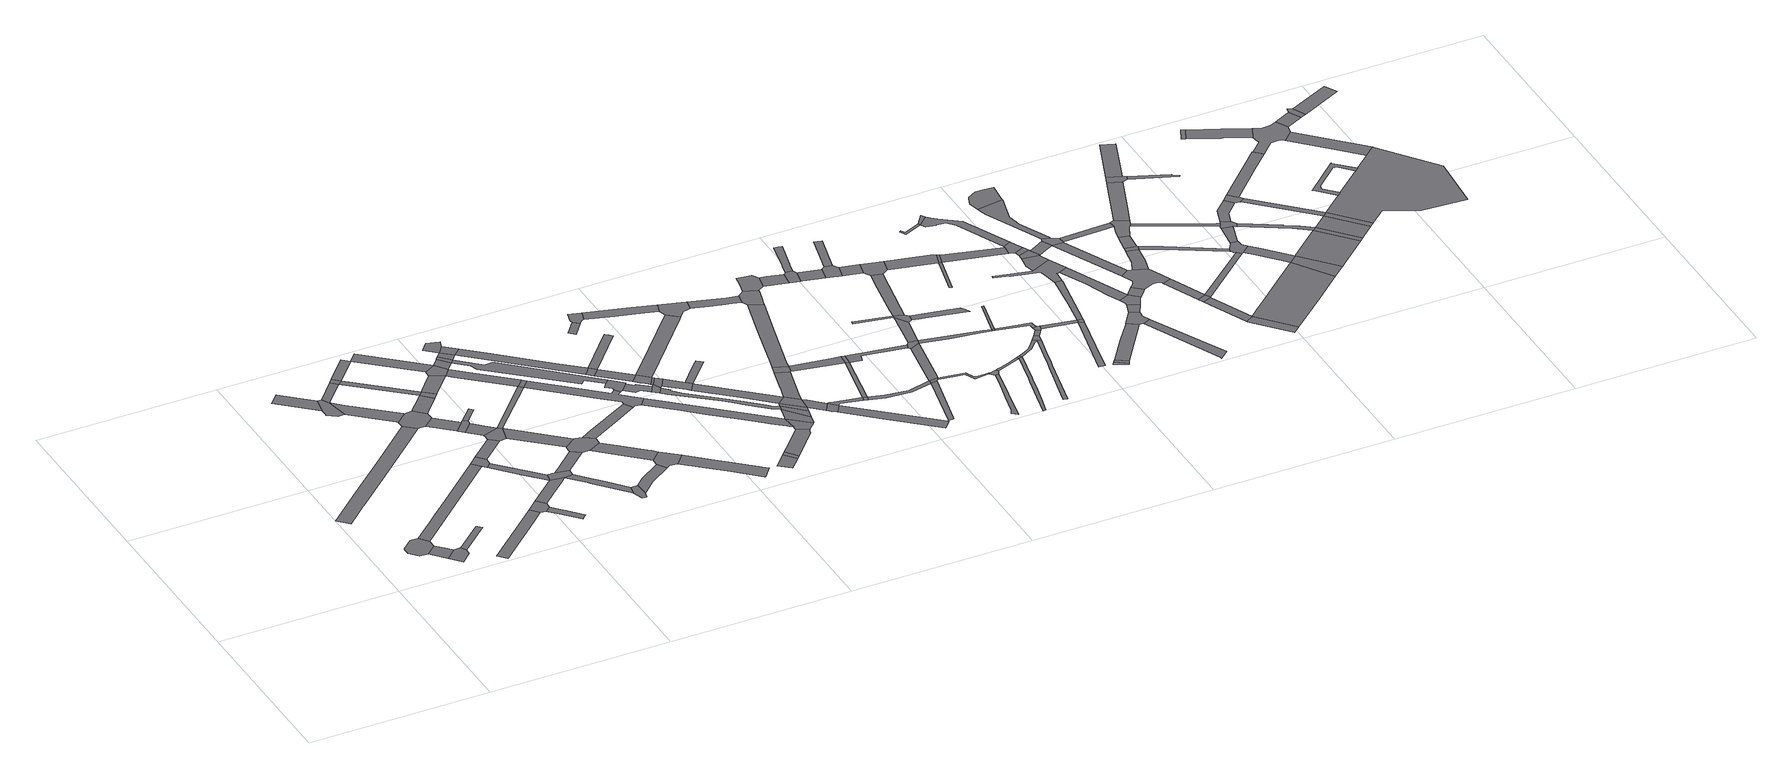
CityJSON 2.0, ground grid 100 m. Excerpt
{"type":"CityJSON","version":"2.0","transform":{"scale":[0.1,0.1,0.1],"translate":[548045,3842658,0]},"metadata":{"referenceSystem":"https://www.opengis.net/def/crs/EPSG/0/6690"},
"CityObjects":{
"road1":{"type":"Road","geometry":[{"type":"MultiSurface","lod":"1","boundaries":[[[0,1,2,3,4,5,6,7,8,9]]]}]},
"road2":{"type":"Road","attributes":{"RoadStructureAttribute.sectionType":"1"},"geometry":[{"type":"MultiSurface","lod":"1","boundaries":[[[10,7,6,11,12,13]]]}]},
"road3":{"type":"Road","geometry":[{"type":"MultiSurface","lod":"1","boundaries":[[[14,15,16,13,12,17,18,19,20]]]}]},
"road4":{"type":"Road","geometry":[{"type":"MultiSurface","lod":"1","boundaries":[[[21,22,23,24,14,20]]]}]},
"road5":{"type":"Road","attributes":{"RoadStructureAttribute.sectionType":"1"},"geometry":[{"type":"MultiSurface","lod":"1","boundaries":[[[25,26,27,28,29,30,31,32,33,34,35,36,37,38,39,40]]]}]},
"road6":{"type":"Road","attributes":{"RoadStructureAttribute.sectionType":"1"},"geometry":[{"type":"MultiSurface","lod":"1","boundaries":[[[41,42,43,44,45,46,47,9,8,48,49,50]]]}]},
"road7":{"type":"Road","attributes":{"RoadStructureAttribute.sectionType":"1"},"geometry":[{"type":"MultiSurface","lod":"1","boundaries":[[[51,52,53,54,55]]]}]},
"road8":{"type":"Road","attributes":{"RoadStructureAttribute.sectionType":"1"},"geometry":[{"type":"MultiSurface","lod":"1","boundaries":[[[56,57,58,59,60,61]]]}]},
"road9":{"type":"Road","geometry":[{"type":"MultiSurface","lod":"1","boundaries":[[[55,54,62,63,64,65,66,67,68]]]}]},
"road10":{"type":"Road","attributes":{"RoadStructureAttribute.sectionType":"1"},"geometry":[{"type":"MultiSurface","lod":"1","boundaries":[[[69,68,67,70]]]}]},
"road11":{"type":"Road","attributes":{"RoadStructureAttribute.sectionType":"1"},"geometry":[{"type":"MultiSurface","lod":"1","boundaries":[[[71,72,73,74,75,67,66,76,77,78,79]]]}]},
"road12":{"type":"Road","geometry":[{"type":"MultiSurface","lod":"1","boundaries":[[[80,56,61,81,82,83]]]}]},
"road13":{"type":"Road","geometry":[{"type":"MultiSurface","lod":"1","boundaries":[[[84,69,70,85]]]}]},
"road14":{"type":"Road","geometry":[{"type":"MultiSurface","lod":"1","boundaries":[[[86,41,50,87,88,89]]]}]},
"road15":{"type":"Road","geometry":[{"type":"MultiSurface","lod":"1","boundaries":[[[90,91,92,93,94,95,82,81]]]}]},
"road16":{"type":"Road","geometry":[{"type":"MultiSurface","lod":"1","boundaries":[[[96,79,78,25,40,97,98,99,100]]]}]},
"road17":{"type":"Road","attributes":{"RoadStructureAttribute.sectionType":"1"},"geometry":[{"type":"MultiSurface","lod":"1","boundaries":[[[101,84,85,102]]]}]},
"road18":{"type":"Road","attributes":{"RoadStructureAttribute.sectionType":"1"},"geometry":[{"type":"MultiSurface","lod":"1","boundaries":[[[88,87,103,104,105]]]}]},
"road19":{"type":"Road","attributes":{"RoadStructureAttribute.sectionType":"1"},"geometry":[{"type":"MultiSurface","lod":"1","boundaries":[[[104,80,83,106,107,108]]]}]},
"road20":{"type":"Road","attributes":{"RoadStructureAttribute.sectionType":"1"},"geometry":[{"type":"MultiSurface","lod":"1","boundaries":[[[85,70,109,110]]]}]},
"road21":{"type":"Road","attributes":{"RoadStructureAttribute.sectionType":"1"},"geometry":[{"type":"MultiSurface","lod":"1","boundaries":[[[111,98,97,112,113,114]]]}]},
"road22":{"type":"Road","attributes":{"RoadStructureAttribute.sectionType":"1"},"geometry":[{"type":"MultiSurface","lod":"1","boundaries":[[[115,86,89,116]]]}]},
"road23":{"type":"Road","attributes":{"RoadStructureAttribute.sectionType":"1"},"geometry":[{"type":"MultiSurface","lod":"1","boundaries":[[[109,117,118,119,96,100,120,121]]]}]},
"road24":{"type":"Road","geometry":[{"type":"MultiSurface","lod":"1","boundaries":[[[122,114,113,123,124,125,126,127]]]}]},
"road25":{"type":"Road","attributes":{"RoadStructureAttribute.sectionType":"1"},"geometry":[{"type":"MultiSurface","lod":"1","boundaries":[[[128,129,125,124,130,131]]]}]},
"road26":{"type":"Road","geometry":[{"type":"MultiSurface","lod":"1","boundaries":[[[132,133,105,104,108,134,135,136,137]]]}]},
"road27":{"type":"Road","geometry":[{"type":"MultiSurface","lod":"1","boundaries":[[[130,138,139,115,116,140,141,142,131]]]}]},
"road28":{"type":"Road","geometry":[{"type":"MultiSurface","lod":"1","boundaries":[[[110,109,121,143]]]}]},
"road29":{"type":"Road","geometry":[{"type":"MultiSurface","lod":"1","boundaries":[[[144,145,122,127]]]}]},
"road30":{"type":"Road","attributes":{"RoadStructureAttribute.sectionType":"1"},"geometry":[{"type":"MultiSurface","lod":"1","boundaries":[[[146,102,147,148]]]}]},
"road31":{"type":"Road","attributes":{"RoadStructureAttribute.sectionType":"1"},"geometry":[{"type":"MultiSurface","lod":"1","boundaries":[[[149,150,134,108,151,152,153,154,155]]]}]},
"road32":{"type":"Road","attributes":{"RoadStructureAttribute.sectionType":"1"},"geometry":[{"type":"MultiSurface","lod":"1","boundaries":[[[156,157,158,159,110,143,160]]]}]},
"road33":{"type":"Road","attributes":{"RoadStructureAttribute.sectionType":"1"},"geometry":[{"type":"MultiSurface","lod":"1","boundaries":[[[161,162,137,136,163,164]]]}]},
"road34":{"type":"Road","attributes":{"RoadStructureAttribute.sectionType":"1"},"geometry":[{"type":"MultiSurface","lod":"1","boundaries":[[[165,166,167,168,142,141,169,170,171,172]]]}]},
"road35":{"type":"Road","geometry":[{"type":"MultiSurface","lod":"1","boundaries":[[[155,154,173,174,175,176,177,178]]]}]},
"road36":{"type":"Road","geometry":[{"type":"MultiSurface","lod":"1","boundaries":[[[148,147,179,156,160,180]]]}]},
"road37":{"type":"Road","attributes":{"RoadStructureAttribute.sectionType":"1"},"geometry":[{"type":"MultiSurface","lod":"1","boundaries":[[[181,182,131,142,183]]]}]},
"road38":{"type":"Road","attributes":{"RoadStructureAttribute.sectionType":"1"},"geometry":[{"type":"MultiSurface","lod":"1","boundaries":[[[184,185,186,187,148,180,188]]]}]},
"road39":{"type":"Road","geometry":[{"type":"MultiSurface","lod":"1","boundaries":[[[189,190,172,171,191,192,161,164,193,194,195,196,197]]]}]},
"road40":{"type":"Road","geometry":[{"type":"MultiSurface","lod":"1","boundaries":[[[198,184,188,199]]]}]},
"road41":{"type":"Road","attributes":{"RoadStructureAttribute.sectionType":"1"},"geometry":[{"type":"MultiSurface","lod":"1","boundaries":[[[200,180,160,201,202,181,203]]]}]},
"road42":{"type":"Road","attributes":{"RoadStructureAttribute.sectionType":"1"},"geometry":[{"type":"MultiSurface","lod":"1","boundaries":[[[204,205,198,199,206]]]}]},
"road43":{"type":"Road","geometry":[{"type":"MultiSurface","lod":"1","boundaries":[[[207,208,204,209,210,211]]]}]},
"road44":{"type":"Road","attributes":{"RoadStructureAttribute.sectionType":"1"},"geometry":[{"type":"MultiSurface","lod":"1","boundaries":[[[212,213,178,177,214,215,216,217]]]}]},
"road45":{"type":"Road","geometry":[{"type":"MultiSurface","lod":"1","boundaries":[[[209,204,206,218]]]}]},
"road46":{"type":"Road","attributes":{"RoadStructureAttribute.sectionType":"1"},"geometry":[{"type":"MultiSurface","lod":"1","boundaries":[[[219,220,221,222,194,193,223,224,225,226]]]}]},
"road47":{"type":"Road","geometry":[{"type":"MultiSurface","lod":"1","boundaries":[[[203,181,183,227]]]}]},
"road48":{"type":"Road","geometry":[{"type":"MultiSurface","lod":"1","boundaries":[[[226,225,228,212,217,229,230,231,232]]]}]},
"road49":{"type":"Road","attributes":{"RoadStructureAttribute.sectionType":"1"},"geometry":[{"type":"MultiSurface","lod":"1","boundaries":[[[233,234,235,236,197,196,237,238]]]}]},
"road50":{"type":"Road","geometry":[{"type":"MultiSurface","lod":"1","boundaries":[[[239,240,241,242,199,188,243,244,245,246,247,248]]]}]},
"road51":{"type":"Road","attributes":{"RoadStructureAttribute.sectionType":"1"},"geometry":[{"type":"MultiSurface","lod":"1","boundaries":[[[249,250,218,206,251,252,253]]]}]},
"road52":{"type":"Road","attributes":{"RoadStructureAttribute.sectionType":"1"},"geometry":[{"type":"MultiSurface","lod":"1","boundaries":[[[254,255,227,183,256,257,233,238,258,259,260,261,262,263]]]}]},
"road53":{"type":"Road","attributes":{"RoadStructureAttribute.sectionType":"1"},"geometry":[{"type":"MultiSurface","lod":"1","boundaries":[[[264,265,266,232,231,267,268,269,270,271,272]]]}]},
"road54":{"type":"Road","geometry":[{"type":"MultiSurface","lod":"1","boundaries":[[[253,252,273,274]]]}]},
"road55":{"type":"Road","geometry":[{"type":"MultiSurface","lod":"1","boundaries":[[[275,248,247,276,277,278,263,262,279,280]]]}]},
"road56":{"type":"Road","attributes":{"RoadStructureAttribute.sectionType":"1"},"geometry":[{"type":"MultiSurface","lod":"1","boundaries":[[[274,273,281,282]]]}]},
"road57":{"type":"Road","geometry":[{"type":"MultiSurface","lod":"1","boundaries":[[[283,284,280,279,285,286,287,288,289]]]}]},
"road58":{"type":"Road","geometry":[{"type":"MultiSurface","lod":"1","boundaries":[[[290,289,288,291,292]]]}]},
"road59":{"type":"Road","geometry":[{"type":"MultiSurface","lod":"1","boundaries":[[[282,281,293,294,295,296,297,298]]]}]},
"road60":{"type":"Road","attributes":{"RoadStructureAttribute.sectionType":"1"},"geometry":[{"type":"MultiSurface","lod":"1","boundaries":[[[299,300,301,302,303,304]]]}]},
"road61":{"type":"Road","attributes":{"RoadStructureAttribute.sectionType":"1"},"geometry":[{"type":"MultiSurface","lod":"1","boundaries":[[[305,306,307,253,274]]]}]},
"road62":{"type":"Road","attributes":{"RoadStructureAttribute.sectionType":"1"},"geometry":[{"type":"MultiSurface","lod":"1","boundaries":[[[298,297,290,308]]]}]},
"road63":{"type":"Road","geometry":[{"type":"MultiSurface","lod":"1","boundaries":[[[308,290,292,309,310]]]}]},
"road64":{"type":"Road","attributes":{"RoadStructureAttribute.sectionType":"1"},"geometry":[{"type":"MultiSurface","lod":"1","boundaries":[[[311,312,260,259,313,314,315,316,317,318,319,320,321,322,323]]]}]},
"road65":{"type":"Road","geometry":[{"type":"MultiSurface","lod":"1","boundaries":[[[324,325,326,327]]]}]},
"road66":{"type":"Road","geometry":[{"type":"MultiSurface","lod":"1","boundaries":[[[328,299,304,329]]]}]},
"road67":{"type":"Road","geometry":[{"type":"MultiSurface","lod":"1","boundaries":[[[310,309,330,331,332,333,334]]]}]},
"road68":{"type":"Road","geometry":[{"type":"MultiSurface","lod":"1","boundaries":[[[335,336,324,327,337,338,339]]]}]},
"road69":{"type":"Road","geometry":[{"type":"MultiSurface","lod":"1","boundaries":[[[340,341,342,343,344,345,346,347,292,291,348,349,350,351,352,353,354,355,356]]]}]},
"road70":{"type":"Road","attributes":{"RoadStructureAttribute.sectionType":"1"},"geometry":[{"type":"MultiSurface","lod":"1","boundaries":[[[357,358,359,328,329,360,361,362,363,364,365,366]]]}]},
"road71":{"type":"Road","geometry":[{"type":"MultiSurface","lod":"1","boundaries":[[[367,368,369,370,371,372,373,334,333]]]}]},
"road72":{"type":"Road","attributes":{"RoadStructureAttribute.sectionType":"1"},"geometry":[{"type":"MultiSurface","lod":"1","boundaries":[[[374,375,376,377,333,332,378,379,380]]]}]},
"road73":{"type":"Road","attributes":{"RoadStructureAttribute.sectionType":"1"},"geometry":[{"type":"MultiSurface","lod":"1","boundaries":[[[381,382,383,282,298,384,385,386,387]]]}]},
"road74":{"type":"Road","geometry":[{"type":"MultiSurface","lod":"1","boundaries":[[[323,322,388,357,366,389]]]}]},
"road75":{"type":"Road","attributes":{"RoadStructureAttribute.sectionType":"1"},"geometry":[{"type":"MultiSurface","lod":"1","boundaries":[[[355,390,323,389,391,392]]]}]},
"road76":{"type":"Road","attributes":{"RoadStructureAttribute.sectionType":"1"},"geometry":[{"type":"MultiSurface","lod":"1","boundaries":[[[393,339,338,394,395,396,397]]]}]},
"road77":{"type":"Road","attributes":{"RoadStructureAttribute.sectionType":"1"},"geometry":[{"type":"MultiSurface","lod":"1","boundaries":[[[356,355,392,398]]]}]},
"road78":{"type":"Road","geometry":[{"type":"MultiSurface","lod":"1","boundaries":[[[379,399,356,398,400,401]]]}]},
"road79":{"type":"Road","geometry":[{"type":"MultiSurface","lod":"1","boundaries":[[[380,379,401,402]]]}]},
"road80":{"type":"Road","attributes":{"RoadStructureAttribute.sectionType":"1"},"geometry":[{"type":"MultiSurface","lod":"1","boundaries":[[[403,404,402,401,405,406]]]}]},
"road81":{"type":"Road","attributes":{"RoadStructureAttribute.sectionType":"1"},"geometry":[{"type":"MultiSurface","lod":"1","boundaries":[[[407,408,409,410,411,380,402,412,413]]]}]},
"road82":{"type":"Road","geometry":[{"type":"MultiSurface","lod":"1","boundaries":[[[406,405,414,415,416]]]}]},
"road83":{"type":"Road","geometry":[{"type":"MultiSurface","lod":"1","boundaries":[[[397,396,417,418,381,387,419,420,421,422,423]]]}]},
"road84":{"type":"Road","geometry":[{"type":"MultiSurface","lod":"1","boundaries":[[[424,425,407,413,426,427]]]}]},
"road85":{"type":"Road","attributes":{"RoadStructureAttribute.sectionType":"1"},"geometry":[{"type":"MultiSurface","lod":"1","boundaries":[[[428,429,430,431,432,406,416,433,434,435,436]]]}]},
"road86":{"type":"Road","attributes":{"RoadStructureAttribute.sectionType":"1"},"geometry":[{"type":"MultiSurface","lod":"1","boundaries":[[[437,416,415,438,439,440,441]]]}]},
"road87":{"type":"Road","geometry":[{"type":"MultiSurface","lod":"1","boundaries":[[[436,435,442,443]]]}]},
"road88":{"type":"Road","attributes":{"RoadStructureAttribute.sectionType":"1"},"geometry":[{"type":"MultiSurface","lod":"1","boundaries":[[[444,445,427,426,446,447,448]]]}]},
"road89":{"type":"Road","attributes":{"RoadStructureAttribute.sectionType":"1"},"geometry":[{"type":"MultiSurface","lod":"1","boundaries":[[[449,450,451,452,453,424,427,454,455,456,457,458]]]}]},
"road90":{"type":"Road","attributes":{"RoadStructureAttribute.sectionType":"1"},"geometry":[{"type":"MultiSurface","lod":"1","boundaries":[[[459,423,422,460,461,462,463,464]]]}]},
"road91":{"type":"Road","attributes":{"RoadStructureAttribute.sectionType":"1"},"geometry":[{"type":"MultiSurface","lod":"1","boundaries":[[[447,436,443,465]]]}]},
"road92":{"type":"Road","geometry":[{"type":"MultiSurface","lod":"1","boundaries":[[[448,447,465,466]]]}]},
"road93":{"type":"Road","attributes":{"RoadStructureAttribute.sectionType":"1"},"geometry":[{"type":"MultiSurface","lod":"1","boundaries":[[[467,468,469,443,442,470,471,472,473,474]]]}]},
"road94":{"type":"Road","geometry":[{"type":"MultiSurface","lod":"1","boundaries":[[[475,476,477,464,463,478,479,449,458,480,481,482,483]]]}]},
"road95":{"type":"Road","attributes":{"RoadStructureAttribute.sectionType":"1"},"geometry":[{"type":"MultiSurface","lod":"1","boundaries":[[[484,485,486,473,487,488]]]}]},
"road96":{"type":"Road","geometry":[{"type":"MultiSurface","lod":"1","boundaries":[[[489,490,475,483,491,492,493]]]}]},
"road97":{"type":"Road","attributes":{"RoadStructureAttribute.sectionType":"1"},"geometry":[{"type":"MultiSurface","lod":"1","boundaries":[[[494,495,496,497,498,499,466,465,500,501,502,503,504,505,506,507]]]}]},
"road98":{"type":"Road","geometry":[{"type":"MultiSurface","lod":"1","boundaries":[[[508,474,473,486,509]]]}]},
"road99":{"type":"Road","attributes":{"RoadStructureAttribute.sectionType":"1"},"geometry":[{"type":"MultiSurface","lod":"1","boundaries":[[[510,492,491,511,512,513]]]}]},
"road100":{"type":"Road","attributes":{"RoadStructureAttribute.sectionType":"1"},"geometry":[{"type":"MultiSurface","lod":"1","boundaries":[[[514,515,516,517,518,474,508]]]}]},
"road101":{"type":"Road","geometry":[{"type":"MultiSurface","lod":"1","boundaries":[[[519,520,521,513,512,522,523,524]]]}]},
"road102":{"type":"Road","attributes":{"RoadStructureAttribute.sectionType":"1"},"geometry":[{"type":"MultiSurface","lod":"1","boundaries":[[[525,526,527,528,529,508,509,530,531,532,533,534,535,536]]]}]},
"road103":{"type":"Road","geometry":[{"type":"MultiSurface","lod":"1","boundaries":[[[537,507,506,538,517,516,539]]]}]},
"road104":{"type":"Road","geometry":[{"type":"MultiSurface","lod":"1","boundaries":[[[540,541,542,543,544]]]}]},
"road105":{"type":"Road","attributes":{"RoadStructureAttribute.sectionType":"1"},"geometry":[{"type":"MultiSurface","lod":"1","boundaries":[[[545,546,547,548,549,550,551,552,553,554,555]]]}]},
"road106":{"type":"Road","attributes":{"RoadStructureAttribute.sectionType":"1"},"geometry":[{"type":"MultiSurface","lod":"1","boundaries":[[[556,557,558,559,560,561,562,563,519,524]]]}]},
"road107":{"type":"Road","attributes":{"RoadStructureAttribute.sectionType":"1"},"geometry":[{"type":"MultiSurface","lod":"1","boundaries":[[[564,523,522,565,566,567]]]}]},
"road108":{"type":"Road","attributes":{"RoadStructureAttribute.sectionType":"1"},"geometry":[{"type":"MultiSurface","lod":"1","boundaries":[[[543,568,569,570,537,539,571]]]}]},
"road109":{"type":"Road","geometry":[{"type":"MultiSurface","lod":"1","boundaries":[[[572,573,536,535,549,548,574]]]}]},
"road110":{"type":"Road","geometry":[{"type":"MultiSurface","lod":"1","boundaries":[[[544,543,571,575,576,577]]]}]},
"road111":{"type":"Road","geometry":[{"type":"MultiSurface","lod":"1","boundaries":[[[578,567,566,579,580,581,582]]]}]},
"road112":{"type":"Road","attributes":{"RoadStructureAttribute.sectionType":"1"},"geometry":[{"type":"MultiSurface","lod":"1","boundaries":[[[583,584,585,586,587,588,589,590,591,592,593,594,595,596,597,598]]]}]},
"road113":{"type":"Road","attributes":{"RoadStructureAttribute.sectionType":"1"},"geometry":[{"type":"MultiSurface","lod":"1","boundaries":[[[599,600,539,516,601,602,603,604]]]}]},
"road114":{"type":"Road","attributes":{"RoadStructureAttribute.sectionType":"1"},"geometry":[{"type":"MultiSurface","lod":"1","boundaries":[[[605,606,607,608,544,577,609,610]]]}]},
"road115":{"type":"Road","attributes":{"RoadStructureAttribute.sectionType":"1"},"geometry":[{"type":"MultiSurface","lod":"1","boundaries":[[[611,612,613,614,572,574,615,590]]]}]},
"road116":{"type":"Road","attributes":{"RoadStructureAttribute.sectionType":"1"},"geometry":[{"type":"MultiSurface","lod":"1","boundaries":[[[580,579,616,617]]]}]},
"road117":{"type":"Road","attributes":{"RoadStructureAttribute.sectionType":"1"},"geometry":[{"type":"MultiSurface","lod":"1","boundaries":[[[618,619,620,578,582]]]}]},
"road118":{"type":"Road","attributes":{"RoadStructureAttribute.sectionType":"1"},"geometry":[{"type":"MultiSurface","lod":"1","boundaries":[[[621,622,623,624,625,626,576,575]]]}]},
"road119":{"type":"Road","geometry":[{"type":"MultiSurface","lod":"1","boundaries":[[[627,611,590,589]]]}]},
"road120":{"type":"Road","geometry":[{"type":"MultiSurface","lod":"1","boundaries":[[[628,617,616,629,630,605,610,631,632,633]]]}]},
"road121":{"type":"Road","attributes":{"RoadStructureAttribute.sectionType":"1"},"geometry":[{"type":"MultiSurface","lod":"1","boundaries":[[[634,635,636,637,638,639,640,641,642,643,644]]]}]},
"road122":{"type":"Road","geometry":[{"type":"MultiSurface","lod":"1","boundaries":[[[604,603,645,646]]]}]},
"road123":{"type":"Road","attributes":{"RoadStructureAttribute.sectionType":"1"},"geometry":[{"type":"MultiSurface","lod":"1","boundaries":[[[647,648,649,650,627,589,651,652,653,634]]]}]},
"road124":{"type":"Road","geometry":[{"type":"MultiSurface","lod":"1","boundaries":[[[654,655,656,604,646]]]}]},
"road125":{"type":"Road","attributes":{"RoadStructureAttribute.sectionType":"1"},"geometry":[{"type":"MultiSurface","lod":"1","boundaries":[[[657,658,659,660,646,645,661,662,663]]]}]},
"road126":{"type":"Road","geometry":[{"type":"MultiSurface","lod":"1","boundaries":[[[664,647,634,644,665]]]}]},
"road127":{"type":"Road","attributes":{"RoadStructureAttribute.sectionType":"1"},"geometry":[{"type":"MultiSurface","lod":"1","boundaries":[[[666,633,632,667,668,669]]]}]},
"road128":{"type":"Road","attributes":{"RoadStructureAttribute.sectionType":"1"},"geometry":[{"type":"MultiSurface","lod":"1","boundaries":[[[670,664,665,671]]]}]},
"road129":{"type":"Road","geometry":[{"type":"MultiSurface","lod":"1","boundaries":[[[668,672,673,674]]]}]},
"road130":{"type":"Road","geometry":[{"type":"MultiSurface","lod":"1","boundaries":[[[663,662,675,670,671,676,677]]]}]},
"road131":{"type":"Road","geometry":[{"type":"MultiSurface","lod":"1","boundaries":[[[669,668,674,678]]]}]},
"road132":{"type":"Road","attributes":{"RoadStructureAttribute.sectionType":"1"},"geometry":[{"type":"MultiSurface","lod":"1","boundaries":[[[679,680,681,682,683,684]]]}]},
"road133":{"type":"Road","attributes":{"RoadStructureAttribute.sectionType":"1"},"geometry":[{"type":"MultiSurface","lod":"1","boundaries":[[[685,686,687,688,689]]]}]},
"road134":{"type":"Road","geometry":[{"type":"MultiSurface","lod":"1","boundaries":[[[690,691,679,684,692,693]]]}]},
"road135":{"type":"Road","attributes":{"RoadStructureAttribute.sectionType":"1"},"geometry":[{"type":"MultiSurface","lod":"1","boundaries":[[[677,676,685,694]]]}]},
"road136":{"type":"Road","geometry":[{"type":"MultiSurface","lod":"1","boundaries":[[[695,696,697,698,699,700,701]]]}]},
"road137":{"type":"Road","geometry":[{"type":"MultiSurface","lod":"1","boundaries":[[[694,685,689,702,703]]]}]},
"road138":{"type":"Road","attributes":{"RoadStructureAttribute.sectionType":"1"},"geometry":[{"type":"MultiSurface","lod":"1","boundaries":[[[704,678,674,705,706]]]}]},
"road139":{"type":"Road","attributes":{"RoadStructureAttribute.sectionType":"1"},"geometry":[{"type":"MultiSurface","lod":"1","boundaries":[[[707,708,709,690,693,710,711]]]}]},
"road140":{"type":"Road","geometry":[{"type":"MultiSurface","lod":"1","boundaries":[[[712,695,701,713]]]}]},
"road141":{"type":"Road","attributes":{"RoadStructureAttribute.sectionType":"1"},"geometry":[{"type":"MultiSurface","lod":"1","boundaries":[[[714,715,716,717,718,694,703]]]}]},
"road142":{"type":"Road","attributes":{"RoadStructureAttribute.sectionType":"1"},"geometry":[{"type":"MultiSurface","lod":"1","boundaries":[[[719,720,721,722,723,724,725,726,727,716,715,728,729,730,731,732]]]}]},
"road143":{"type":"Road","attributes":{"RoadStructureAttribute.sectionType":"1"},"geometry":[{"type":"MultiSurface","lod":"1","boundaries":[[[733,734,735,713,701,736,737,738,739,740,741,742]]]}]},
"road144":{"type":"Road","geometry":[{"type":"MultiSurface","lod":"1","boundaries":[[[743,744,720,719,745]]]}]},
"road145":{"type":"Road","attributes":{"RoadStructureAttribute.sectionType":"1"},"geometry":[{"type":"MultiSurface","lod":"1","boundaries":[[[746,742,741,706,705,747,748]]]}]},
"road146":{"type":"Road","geometry":[{"type":"MultiSurface","lod":"1","boundaries":[[[749,707,711,750,751,752,753,754,755]]]}]},
"road147":{"type":"Road","geometry":[{"type":"MultiSurface","lod":"1","boundaries":[[[756,748,747,757,758]]]}]},
"road148":{"type":"Road","geometry":[{"type":"MultiSurface","lod":"1","boundaries":[[[758,757,743,745,759,760,761,762]]]}]},
"road149":{"type":"Road","attributes":{"RoadStructureAttribute.sectionType":"1"},"geometry":[{"type":"MultiSurface","lod":"1","boundaries":[[[763,749,755,764]]]}]},
"road150":{"type":"Road","attributes":{"RoadStructureAttribute.sectionType":"1"},"geometry":[{"type":"MultiSurface","lod":"1","boundaries":[[[751,750,765,766,767]]]}]},
"road151":{"type":"Road","attributes":{"RoadStructureAttribute.sectionType":"1"},"geometry":[{"type":"MultiSurface","lod":"1","boundaries":[[[732,731,768,769,770,771,772]]]}]},
"road152":{"type":"Road","attributes":{"RoadStructureAttribute.sectionType":"1"},"geometry":[{"type":"MultiSurface","lod":"1","boundaries":[[[773,774,775,776,777,762,761,778,779,780,781,782,783]]]}]},
"road153":{"type":"Road","geometry":[{"type":"MultiSurface","lod":"1","boundaries":[[[772,771,784,763,764,785,786,787,788,789,790]]]}]},
"road154":{"type":"Road","attributes":{"RoadStructureAttribute.sectionType":"1"},"geometry":[{"type":"MultiSurface","lod":"1","boundaries":[[[791,792,793,794,795,796,797,798,799,800,801,802,803,804]]]}]},
"road155":{"type":"Road","attributes":{"RoadStructureAttribute.sectionType":"1"},"geometry":[{"type":"MultiSurface","lod":"1","boundaries":[[[805,806,807,772,790,808,809]]]}]},
"road156":{"type":"Road","geometry":[{"type":"MultiSurface","lod":"1","boundaries":[[[803,810,811,812,773,783,813,814,815,816,817,818,804]]]}]},
"road157":{"type":"Road","geometry":[{"type":"MultiSurface","lod":"1","boundaries":[[[819,820,821,822,797,796,823,824,825]]]}]},
"road158":{"type":"Road","attributes":{"RoadStructureAttribute.sectionType":"1"},"geometry":[{"type":"MultiSurface","lod":"1","boundaries":[[[826,813,783,827,828,829,830]]]}]},
"road159":{"type":"Road","geometry":[{"type":"MultiSurface","lod":"1","boundaries":[[[831,830,829,832,833,834,835,836,837,838,839,805,809,840,841,842,843,844,845,846,847,848,849,850,851,852,853,854]]]}]},
"road160":{"type":"Road","attributes":{"RoadStructureAttribute.sectionType":"1"},"geometry":[{"type":"MultiSurface","lod":"1","boundaries":[[[855,856,816,815,857,858]]]}]},
"road161":{"type":"Road","attributes":{"RoadStructureAttribute.sectionType":"1"},"geometry":[{"type":"MultiSurface","lod":"1","boundaries":[[[859,860,861,851,850,862,863]]]}]},
"road162":{"type":"Road","geometry":[{"type":"MultiSurface","lod":"1","boundaries":[[[864,865,866,854,853,867,868,869,870,871]]]}]},
"road163":{"type":"Road","geometry":[{"type":"MultiSurface","lod":"1","boundaries":[[[863,862,872,873,874]]]}]},
"road164":{"type":"Road","attributes":{"RoadStructureAttribute.sectionType":"1"},"geometry":[{"type":"MultiSurface","lod":"1","boundaries":[[[873,872,875,876,877]]]}]},
"road165":{"type":"Road","geometry":[{"type":"MultiSurface","lod":"1","boundaries":[[[878,864,871,879,880]]]}]},
"road166":{"type":"Road","attributes":{"RoadStructureAttribute.sectionType":"1"},"geometry":[{"type":"MultiSurface","lod":"1","boundaries":[[[881,878,880,882]]]}]},
"road167":{"type":"Road","geometry":[{"type":"MultiSurface","lod":"1","boundaries":[[[877,876,883,884,885]]]}]},
"road168":{"type":"Road","geometry":[{"type":"MultiSurface","lod":"1","boundaries":[[[886,855,858,887,888,881,882,889,890,891,892,893,894,895]]]}]},
"road169":{"type":"Road","attributes":{"RoadStructureAttribute.sectionType":"1"},"geometry":[{"type":"MultiSurface","lod":"1","boundaries":[[[896,897,863,874,898,899,900]]]}]},
"road170":{"type":"Road","attributes":{"RoadStructureAttribute.sectionType":"1"},"geometry":[{"type":"MultiSurface","lod":"1","boundaries":[[[901,902,879,871,903,904,905,906]]]}]},
"road171":{"type":"Road","attributes":{"RoadStructureAttribute.sectionType":"1"},"geometry":[{"type":"MultiSurface","lod":"1","boundaries":[[[907,908,886,895,909,910]]]}]},
"road172":{"type":"Road","attributes":{"RoadStructureAttribute.sectionType":"1"},"geometry":[{"type":"MultiSurface","lod":"1","boundaries":[[[911,912,913,914,915,916,877,885,917,918]]]}]},
"road173":{"type":"Road","attributes":{"RoadStructureAttribute.sectionType":"1"},"geometry":[{"type":"MultiSurface","lod":"1","boundaries":[[[919,920,892,891,921,922,923,924]]]}]},
"road174":{"type":"Road","geometry":[{"type":"MultiSurface","lod":"1","boundaries":[[[925,926,907,910,927,928,929]]]}]},
"road175":{"type":"Road","geometry":[{"type":"MultiSurface","lod":"1","boundaries":[[[930,931,932,906,905,933,934,935,896,900,936,937,938,939,940]]]}]},
"road176":{"type":"Road","attributes":{"RoadStructureAttribute.sectionType":"1"},"geometry":[{"type":"MultiSurface","lod":"1","boundaries":[[[941,942,943,944,930,940,945,946,947]]]}]},
"road177":{"type":"Road","attributes":{"RoadStructureAttribute.sectionType":"1"},"geometry":[{"type":"MultiSurface","lod":"1","boundaries":[[[948,937,936,949,911,950]]]}]},
"road178":{"type":"Road","attributes":{"RoadStructureAttribute.sectionType":"1"},"geometry":[{"type":"MultiSurface","lod":"1","boundaries":[[[951,952,925,929,953]]]}]},
"road179":{"type":"Road","geometry":[{"type":"MultiSurface","lod":"1","boundaries":[[[954,924,923,955,941,947,956,957,958]]]}]},
"road180":{"type":"Road","geometry":[{"type":"MultiSurface","lod":"1","boundaries":[[[959,960,961,962,928,927]]]}]},
"road181":{"type":"Road","geometry":[{"type":"MultiSurface","lod":"1","boundaries":[[[950,911,918,963,964]]]}]},
"road182":{"type":"Road","attributes":{"RoadStructureAttribute.sectionType":"1"},"geometry":[{"type":"MultiSurface","lod":"1","boundaries":[[[965,966,954,958,967,968]]]}]},
"road183":{"type":"Road","attributes":{"RoadStructureAttribute.sectionType":"1"},"geometry":[{"type":"MultiSurface","lod":"1","boundaries":[[[969,970,971,957,956,972,973,974]]]}]},
"road184":{"type":"Road","geometry":[{"type":"MultiSurface","lod":"1","boundaries":[[[975,965,968,976,977,978,979,980,981]]]}]},
"road185":{"type":"Road","attributes":{"RoadStructureAttribute.sectionType":"1"},"geometry":[{"type":"MultiSurface","lod":"1","boundaries":[[[973,982,950,964,983,984]]]}]},
"road186":{"type":"Road","attributes":{"RoadStructureAttribute.sectionType":"1"},"geometry":[{"type":"MultiSurface","lod":"1","boundaries":[[[985,979,978,986,987,988]]]}]},
"road187":{"type":"Road","geometry":[{"type":"MultiSurface","lod":"1","boundaries":[[[974,973,984,989]]]}]},
"road188":{"type":"Road","attributes":{"RoadStructureAttribute.sectionType":"1"},"geometry":[{"type":"MultiSurface","lod":"1","boundaries":[[[990,975,981,991,992,993]]]}]},
"road189":{"type":"Road","geometry":[{"type":"MultiSurface","lod":"1","boundaries":[[[994,995,996,997]]]}]},
"road190":{"type":"Road","attributes":{"RoadStructureAttribute.sectionType":"1"},"geometry":[{"type":"MultiSurface","lod":"1","boundaries":[[[987,998,999,974,989,1000]]]}]},
"road191":{"type":"Road","geometry":[{"type":"MultiSurface","lod":"1","boundaries":[[[988,987,1000,1001]]]}]},
"road192":{"type":"Road","attributes":{"RoadStructureAttribute.sectionType":"1"},"geometry":[{"type":"MultiSurface","lod":"1","boundaries":[[[1002,1003,1004,997,996,1005,1006,1007,1008]]]}]},
"road193":{"type":"Road","attributes":{"RoadStructureAttribute.sectionType":"1"},"geometry":[{"type":"MultiSurface","lod":"1","boundaries":[[[1009,1010,1011,1012,1013,1014,1015,1016,1017,1018,1019,1020,1021,1022,1023,1024]]]}]},
"road194":{"type":"Road","geometry":[{"type":"MultiSurface","lod":"1","boundaries":[[[1025,1026,1027,1028,1029,1008,1007,1030,1031,1032,990,993,1033,1034,1035,1036,1037,1038,1039,1040]]]}]},
"road195":{"type":"Road","geometry":[{"type":"MultiSurface","lod":"1","boundaries":[[[1041,1042,1024,1023,1016,1015,1043,1044,988,1001,1045,1046,1047,1048,1049,1050]]]}]},
"road196":{"type":"Road","attributes":{"RoadStructureAttribute.sectionType":"1"},"geometry":[{"type":"MultiSurface","lod":"1","boundaries":[[[1051,1052,1038,1037,1053,1042,1041]]]}]},
"road197":{"type":"Road","attributes":{"RoadStructureAttribute.sectionType":"1"},"geometry":[{"type":"MultiSurface","lod":"1","boundaries":[[[1054,1055,1025,1040,1056]]]}]},
"road198":{"type":"Road","geometry":[{"type":"MultiSurface","lod":"1","boundaries":[[[1057,1054,1056,1058,1059]]]}]},
"road199":{"type":"Road","attributes":{"RoadStructureAttribute.sectionType":"1"},"geometry":[{"type":"MultiSurface","lod":"1","boundaries":[[[1060,1059,1058,1061]]]}]}
},
"vertices":[
[253,378,0],[192,323,0],[192,316,0],[193,280,0],[234,234,0],[270,231,0],[278,230,0],[337,284,0],[338,328,0],[297,374,0],
[385,231,0],[326,177,0],[349,151,0],[408,204,0],
[447,209,0],[444,209,0],[433,207,0],[404,90,0],[463,144,0],[463,174,0],[467,178,0],
[626,318,0],[605,340,0],[601,343,0],[597,339,0],
[673,1301,0],[674,1300,0],[445,1093,0],[205,878,0],[3,697,0],[58,639,0],[115,691,0],[135,709,0],[167,738,0],[183,752,0],[187,756,0],[211,777,0],[397,944,0],[654,1176,0],[730,1244,0],[733,1248,0],
[824,849,0],[755,786,0],[567,617,0],[566,616,0],[464,524,0],[412,476,0],[397,464,0],[499,474,0],[590,557,0],[864,805,0],
[333,1749,0],[242,1830,0],[189,1770,0],[382,1598,0],[400,1690,0],
[900,356,0],[831,294,0],[574,62,0],[614,18,0],[866,245,0],[940,312,0],
[382,1570,0],[382,1556,0],[431,1520,0],[447,1521,0],[468,1522,0],[446,1648,0],[423,1688,0],
[527,1805,0],[561,1775,0],
[728,1399,0],[727,1400,0],[714,1411,0],[504,1595,0],[451,1644,0],[614,1394,0],[666,1347,0],[672,1342,0],[733,1395,0],
[963,413,0],[970,307,0],[1000,336,0],[1003,369,0],
[547,1828,0],[584,1795,0],
[873,894,0],[883,785,0],[912,813,0],[913,850,0],
[1018,256,0],[1103,167,0],[1116,179,0],[1129,191,0],[1059,270,0],[1048,283,0],
[778,1401,0],[775,1250,0],[836,1302,0],[835,1341,0],[835,1344,0],
[667,1963,0],[705,1931,0],
[1018,642,0],[1109,546,0],[1120,594,0],
[1071,430,0],[1150,501,0],[1186,534,0],
[872,1505,0],[895,1532,0],
[938,1211,0],[779,1246,0],[896,1141,0],[949,1201,0],
[998,1007,0],[1047,970,0],
[855,1486,0],[813,1440,0],[784,1408,0],[845,1355,0],[928,1449,0],
[959,1211,0],[902,1135,0],[927,1113,0],[981,1172,0],[984,1188,0],[986,1197,0],
[1084,1080,0],[1071,1091,0],[998,1049,0],[1086,1078,0],
[1159,592,0],[1148,593,0],[1234,539,0],[1235,552,0],[1236,578,0],[1161,592,0],
[998,1030,0],[998,1021,0],[1062,971,0],[1084,972,0],[1106,1063,0],
[955,1479,0],
[1054,1271,0],[1036,1292,0],
[749,1981,0],[993,1679,0],[1054,1713,0],
[1348,412,0],[1307,458,0],[1197,521,0],[1267,443,0],[1277,431,0],[1428,261,0],[1439,311,0],
[990,1641,0],[986,1636,0],[940,1583,0],[908,1546,0],[1065,1603,0],
[1313,729,0],[1194,621,0],[1353,685,0],[1362,693,0],
[1201,978,0],[1139,1034,0],[1112,1058,0],[1109,1060,0],[1085,973,0],[1086,972,0],[1313,772,0],[1381,821,0],
[1446,199,0],[1462,199,0],[1464,199,0],[1470,199,0],[1481,233,0],[1477,309,0],
[992,1666,0],[1103,1649,0],
[1344,1358,0],[1087,1079,0],[1364,1340,0],
[1090,1755,0],[1088,1752,0],[1075,1737,0],[1056,1715,0],[1142,1693,0],
[1407,816,0],[1388,820,0],[1313,746,0],[1313,730,0],[1403,692,0],[1478,733,0],[1478,764,0],[1478,776,0],[1425,813,0],
[1106,1774,0],[1162,1716,0],
[1236,1533,0],[1098,1574,0],[1339,1362,0],[1383,1402,0],
[1129,1800,0],[1124,1794,0],[1190,1749,0],
[1108,1904,0],[1066,1857,0],[1165,1849,0],[1169,1861,0],[1176,1885,0],
[1644,434,0],[1524,354,0],[1482,234,0],[1547,294,0],[1561,306,0],[1678,384,0],
[1231,1791,0],
[1675,556,0],[1660,570,0],[1634,593,0],[1557,662,0],[1476,627,0],[1637,484,0],[1645,476,0],[1703,531,0],
[1403,1385,0],
[1645,446,0],[1696,396,0],[1712,395,0],[1740,393,0],[1792,452,0],
[1739,986,0],[1686,959,0],[1608,915,0],[1492,851,0],[1648,871,0],[1767,937,0],
[1338,1603,0],[1326,1607,0],[1283,1604,0],[1268,1617,0],[1216,1629,0],[1231,1586,0],[1634,1238,0],[1659,1263,0],[1742,1189,0],[1764,1213,0],
[1600,1460,0],[1338,1695,0],[1406,1556,0],[1689,1304,0],[1726,1350,0],
[1729,1096,0],[1600,1210,0],[1645,1091,0],[1742,1006,0],[1781,945,0],[1814,942,0],[1852,987,0],[1754,1073,0],[1776,1089,0],[1753,1119,0],
[2125,157,0],[1970,295,0],[1903,355,0],[1944,212,0],[2061,107,0],[2073,96,0],[2075,95,0],[2077,93,0],[2127,156,0],
[1721,1275,0],[1760,1319,0],
[1833,1150,0],[1723,1161,0],[1740,1144,0],[1753,1132,0],[1786,1097,0],[1828,1140,0],
[1868,1145,0],[1907,1189,0],
[1871,1113,0],[1863,1108,0],[1839,1050,0],[1854,1055,0],[1866,1055,0],[1909,1023,0],[1934,1061,0],
[1947,1074,0],[1943,993,0],[1966,1031,0],
[1888,1127,0],[1898,1118,0],[1918,1099,0],[1929,1090,0],[1937,1083,0],[1969,1135,0],
[2239,230,0],[2236,227,0],[2170,155,0],[2231,103,0],[2283,160,0],[2290,167,0],
[1965,1550,0],[1948,1565,0],[1930,1580,0],
[1978,1126,0],
[1980,1045,0],[2011,1097,0],
[2246,638,0],[1907,938,0],[1954,818,0],[1955,817,0],[2061,723,0],[2087,700,0],[2089,699,0],[2252,555,0],[2312,502,0],[2373,448,0],[2382,440,0],[2397,426,0],[2392,511,0],
[1837,1747,0],[1778,1674,0],[1808,1642,0],[1869,1722,0],
[2258,251,0],[2307,185,0],
[1988,1037,0],[2077,959,0],[2092,945,0],[2126,994,0],[2096,1021,0],
[1849,1819,0],[1833,1763,0],[1882,1738,0],[1900,1744,0],[1916,1800,0],
[2390,636,0],[2365,661,0],[2279,740,0],[2181,826,0],[2065,922,0],[2037,947,0],[1999,989,0],[2004,994,0],[1972,966,0],[2088,870,0],[2186,791,0],[2224,757,0],[2264,720,0],[2322,665,0],[2373,617,0],[2412,592,0],[2421,624,0],
[2396,402,0],[2392,398,0],[2280,275,0],[2396,283,0],[2404,293,0],[2448,341,0],[2450,346,0],[2455,362,0],[2457,366,0],[2459,372,0],
[2212,1089,0],[2247,1128,0],[2259,1142,0],[2230,1169,0],[2217,1155,0],[2182,1116,0],[2103,1029,0],
[2470,691,0],[2247,887,0],[2199,930,0],[2131,990,0],[2281,777,0],[2427,648,0],[2473,688,0],
[2278,1602,0],[2075,1375,0],[1914,1197,0],[1975,1142,0],[2152,1341,0],[2323,1533,0],[2337,1549,0],
[2397,412,0],[2502,413,0],
[2395,522,0],[2504,419,0],[2515,467,0],
[2135,1739,0],[2050,1702,0],[2174,1667,0],[2266,1642,0],[2282,1697,0],
[2528,521,0],
[2424,639,0],[2533,541,0],[2536,551,0],
[2541,630,0],
[2628,551,0],[2562,611,0],[2608,486,0],[2640,538,0],
[2527,897,0],[2495,768,0],[2493,760,0],[2476,698,0],[2476,697,0],[2553,679,0],[2602,869,0],
[2629,467,0],[2652,447,0],[2683,499,0],
[2270,1628,0],[2271,1625,0],[2366,1581,0],[2371,1587,0],[2389,1591,0],[2414,1597,0],[2424,1656,0],
[2541,949,0],[2534,923,0],[2607,875,0],[2617,919,0],
[2819,509,0],[2678,537,0],[2656,541,0],[2655,541,0],[2653,541,0],[2688,503,0],[2696,510,0],[2809,482,0],[2820,508,0],
[3099,135,0],[2813,306,0],[3026,118,0],[3066,82,0],[3107,128,0],
[2834,476,0],[2841,502,0],
[2852,885,0],[2625,918,0],[2625,872,0],[2879,820,0],[2886,880,0],
[2681,1495,0],[2675,1472,0],[2621,1265,0],[2585,1122,0],[2553,995,0],[2620,936,0],[2621,941,0],[2624,960,0],[2705,1275,0],[2756,1466,0],
[2618,1600,0],[2507,1571,0],[2587,1548,0],[2619,1541,0],[2664,1528,0],[2676,1587,0],
[2901,816,0],
[2907,876,0],
[3177,491,0],[3055,462,0],[2929,478,0],[2923,452,0],[3061,441,0],[3173,467,0],[3180,468,0],[3179,491,0],
[2714,1614,0],[2694,1599,0],[2679,1589,0],[2666,1528,0],[2678,1503,0],[2760,1481,0],[2765,1500,0],[2786,1575,0],[2789,1588,0],
[3140,149,0],[3213,470,0],[3214,476,0],[3108,136,0],[3137,138,0],
[2737,1733,0],[2728,1675,0],[2823,1609,0],[2839,1687,0],[2816,1721,0],
[3223,827,0],[3165,837,0],[3011,859,0],[2981,865,0],[2980,865,0],[2978,865,0],[2908,814,0],[2967,804,0],[2974,832,0],[2974,835,0],[2976,842,0],[2977,844,0],[3216,801,0],[3227,827,0],
[3229,496,0],[3222,485,0],
[2877,1679,0],[2877,1596,0],[2952,1579,0],[2961,1658,0],
[3232,510,0],[3281,800,0],[3284,813,0],[3228,785,0],[3227,782,0],
[2976,1671,0],[2975,1666,0],[2973,1665,0],[3009,1565,0],[3027,1643,0],[3015,1667,0],
[3456,423,0],[3410,421,0],[3389,438,0],[3372,473,0],[3284,487,0],[3225,484,0],[3299,473,0],[3364,463,0],[3390,406,0],[3461,413,0],[3475,414,0],[3474,424,0],
[3241,843,0],[3219,798,0],[3290,840,0],
[3073,1132,0],[3071,1124,0],[3070,1115,0],[3277,1074,0],[3279,1088,0],
[3477,207,0],[3493,287,0],[3502,331,0],[3514,391,0],[3495,389,0],[3488,359,0],[3476,303,0],[3452,198,0],[3425,79,0],[3412,50,0],[3441,30,0],
[3028,1722,0],[3029,1724,0],[3067,1883,0],[3068,1885,0],[3046,1888,0],[3025,1892,0],[2990,1733,0],[2988,1726,0],
[3037,1640,0],[3019,1563,0],[3132,1537,0],[3150,1614,0],
[3272,1041,0],[3271,1039,0],[3258,951,0],[3321,1000,0],
[3519,430,0],[3487,424,0],[3527,417,0],
[3344,1013,0],[3351,1053,0],[3332,1071,0],
[3170,1626,0],[3214,1518,0],[3232,1594,0],[3227,1602,0],[3213,1624,0],
[3602,94,0],[3617,157,0],[3623,180,0],[3643,276,0],[3647,291,0],[3650,307,0],[3686,476,0],[3667,471,0],[3650,392,0],[3627,290,0],[3624,277,0],[3621,265,0],[3601,175,0],[3590,126,0],[3563,3,0],[3580,5,0],
[3619,770,0],[3357,825,0],[3435,781,0],[3596,760,0],[3657,747,0],[3660,763,0],
[3341,1459,0],[3329,1386,0],[3286,1140,0],[3281,1101,0],[3346,1140,0],[3400,1443,0],
[3661,485,0],[3602,460,0],[3549,442,0],[3534,436,0],[3535,420,0],
[3318,1493,0],[3336,1569,0],
[3266,1839,0],[3244,1845,0],[3223,1850,0],
[3532,975,0],[3619,957,0],[3639,953,0],[3623,977,0],[3606,1000,0],[3540,1014,0],
[3676,491,0],
[3379,1559,0],[3319,1492,0],[3333,1471,0],[3411,1449,0],[3437,1464,0],[3455,1541,0],
[3818,572,0],[3779,404,0],[3771,367,0],[3763,332,0],[3701,64,0],[3697,49,0],[3719,43,0],[3786,343,0],[3795,382,0],[3804,423,0],[3837,568,0],
[3672,744,0],[3674,760,0],
[3798,589,0],[3766,549,0],[3743,524,0],[3716,509,0],[3741,507,0],[3759,519,0],[3796,557,0],
[3719,964,0],[3713,965,0],[3708,967,0],
[3863,707,0],[3864,725,0],[3855,727,0],[3766,743,0],[3847,707,0],[3849,684,0],[3870,686,0],
[3820,615,0],[3845,605,0],
[3688,1486,0],[3671,1410,0],[3692,1405,0],[3713,1476,0],
[3851,660,0],[3873,644,0],
[3639,1187,0],[3653,1183,0],[3707,1402,0],
[3851,663,0],[3882,657,0],[3887,683,0],
[3727,1470,0],
[4069,233,0],[4060,219,0],[4057,216,0],[4127,179,0],[4131,185,0],[4132,188,0],
[4069,624,0],[3982,226,0],[4016,223,0],[4053,399,0],[4100,617,0],
[4082,249,0],[4073,238,0],[4142,205,0],[4140,206,0],
[4076,648,0],
[3756,1762,0],[3664,1721,0],[3651,1743,0],[3646,1740,0],[3642,1738,0],[3662,1703,0],[3763,1749,0],
[4103,628,0],[4105,643,0],
[3756,1457,0],[4038,1324,0],[4045,1384,0],
[4276,511,0],[4270,501,0],[4184,388,0],[4141,208,0],[4330,474,0],
[3802,1823,0],[3817,1802,0],
[4164,983,0],[4165,996,0],[4125,994,0],[4126,991,0],[4100,794,0],
[4190,1187,0],[4076,1134,0],[3875,1180,0],[3873,1167,0],[3954,1147,0],[3954,1141,0],[4102,1107,0],[4107,1100,0],[4114,1060,0],[4169,1055,0],[4168,1063,0],[4181,1063,0],[4185,1063,0],[4236,1087,0],
[3963,1680,0],[3860,1760,0],[3834,1782,0],[3777,1719,0],[3830,1711,0],[3832,1711,0],[3884,1705,0],[3920,1663,0],[4045,1394,0],[4090,1416,0],
[4072,1253,0],[4064,1185,0],[4165,1242,0],
[4114,1365,0],[4069,1316,0],[4125,1343,0],
[4333,594,0],[4354,470,0],[4398,492,0],[4378,533,0],[4379,535,0],[4381,551,0],[4381,569,0],
[4134,1325,0],[4076,1288,0],[4140,1308,0],
[4169,1244,0],[4170,1245,0],[4171,1246,0],[4144,1299,0],
[4354,656,0],[4412,626,0],
[4558,31,0],[4561,23,0],[4609,65,0],
[4192,1051,0],[4260,914,0],[4311,772,0],[4340,708,0],[4397,734,0],
[4234,1349,0],[4231,1347,0],[4226,1345,0],[4221,1342,0],[4209,1336,0],[4237,1280,0],[4244,1284,0],[4251,1287,0],[4256,1290,0],[4257,1290,0],[4262,1291,0],
[4356,672,0],[4434,668,0],[4435,669,0],[4436,671,0],[4439,675,0],[4441,679,0],[4449,689,0],
[4279,1367,0],[4199,1538,0],[4195,1558,0],[4185,1613,0],[4225,1762,0],[4224,1766,0],[4077,1744,0],[4087,1703,0],[4093,1688,0],[4114,1642,0],[4156,1552,0],[4235,1381,0],[4239,1369,0],[4283,1359,0],
[4441,784,0],[4406,743,0],[4403,740,0],[4482,727,0],[4493,738,0],
[4240,1363,0],[4240,1362,0],[4236,1354,0],[4324,1294,0],[4323,1296,0],[4324,1296,0],[4322,1333,0],[4317,1335,0],[4306,1341,0],
[4136,1890,0],[4084,1859,0],[4081,1851,0],[4064,1807,0],[4228,1811,0],[4234,1883,0],[4177,1888,0],
[4487,940,0],[4262,1289,0],[4437,916,0],[4447,896,0],[4492,928,0],
[4507,923,0],[4475,835,0],[4473,830,0],[4471,823,0],[4471,822,0],[4466,815,0],[4464,810,0],[4459,804,0],[4452,796,0],[4499,741,0],[4551,765,0],[4553,766,0],[4562,767,0],[4571,766,0],[4572,766,0],[4582,764,0],[4583,764,0],[4591,760,0],[4597,756,0],[4601,746,0],[4649,767,0],[4622,827,0],[4593,894,0],[4517,920,0],
[4606,1343,0],[4569,1341,0],[4568,1305,0],[4611,1306,0],
[4738,567,0],[4737,569,0],[4670,719,0],[4691,543,0],[4739,564,0],
[4563,1081,0],[4546,983,0],[4518,923,0],[4594,899,0],[4612,966,0],[4626,1063,0],[4626,1065,0],[4627,1070,0],
[4706,510,0],[4754,532,0],[4758,535,0],
[4737,440,0],[4816,259,0],[4862,287,0],
[4568,1109,0],[4635,1096,0],[4631,1098,0],
[4585,1209,0],[4643,1198,0],
[4819,252,0],[4985,64,0],[5026,100,0],
[4633,1356,0],[4611,1305,0],[4594,1255,0],[4673,1265,0],[4681,1275,0],[4683,1274,0],[4692,1290,0],[4693,1291,0],[4696,1300,0],[4703,1316,0],
[5047,831,0],[5020,808,0],[5041,784,0],[5059,800,0],[5067,808,0],
[4746,1042,0],[4671,1078,0],[4661,1054,0],[4733,1019,0],[5024,849,0],[5030,872,0],
[4752,1668,0],[4743,1644,0],[4731,1392,0],[4827,1640,0],
[5248,630,0],[5058,462,0],[5057,461,0],[4971,385,0],[4903,324,0],[4872,297,0],[5230,280,0],[5388,420,0],
[5075,1103,0],[4747,1263,0],[4740,1246,0],[5070,1083,0],[5082,1077,0],[5091,1095,0],
[4769,1713,0],[4762,1694,0],[4856,1652,0],[4866,1675,0],[4844,1684,0],
[5058,917,0],[5053,905,0],[5035,879,0],[5034,844,0],[5033,838,0],[5038,835,0],[5077,816,0],[5123,857,0],[5100,882,0],[5097,911,0],[5096,913,0],
[5075,1052,0],[5059,928,0],[5059,924,0],[5058,919,0],[5098,920,0],[5133,1036,0],[5135,1044,0],
[5169,806,0],[5124,765,0],[5292,671,0],
[4873,1984,0],[4794,1778,0],[4947,1956,0],
[5097,1109,0],[5078,1069,0],[5151,1035,0],[5165,1059,0],[5145,1088,0],
[5100,1557,0],[5103,1567,0],[5070,1582,0],[5073,1592,0],
[5416,446,0],[5460,484,0],
[5197,1270,0],[5127,1200,0],[5167,1155,0],[5238,1226,0],
[5432,898,0],[5359,938,0],[5363,944,0],[5391,895,0],[5473,834,0],[5495,851,0],
[5232,1306,0],[5240,1227,0],[5251,1225,0],[5266,1222,0],[5295,1243,0],[5282,1255,0],[5277,1261,0],
[5299,677,0],[5492,513,0],[5641,647,0],
[5329,1210,0],[5271,1217,0],[5577,924,0],[5600,946,0],
[5663,666,0],
[5518,1591,0],[5282,1266,0],[5459,1446,0],[5561,1547,0],
[5289,1924,0],[5255,1851,0],[5276,1841,0],[5309,1915,0],
[5574,922,0],[5572,920,0],[5744,739,0],
[5767,760,0],
[5470,1841,0],[5317,1911,0],[5311,1914,0],[5436,1768,0],[5445,1764,0],[5576,1704,0],[5609,1776,0],
[5821,1326,0],[5820,1327,0],[5819,1326,0],[5632,1155,0],[5629,1153,0],[5634,1148,0],[5724,1055,0],[5743,1073,0],[5677,1141,0],[5678,1150,0],[5678,1155,0],[5679,1168,0],[5808,1285,0],[5831,1286,0],[5899,1212,0],[5919,1230,0],
[5740,1778,0],[5714,1765,0],[5702,1759,0],[5650,1757,0],[5649,1757,0],[5584,1668,0],[5587,1655,0],[5521,1588,0],[5635,1621,0],[5651,1622,0],[5688,1624,0],[5691,1624,0],[5707,1608,0],[5765,1667,0],[5774,1705,0],[5775,1707,0],
[6068,1362,0],[6009,1310,0],[5650,990,0],[5601,946,0],[5857,840,0],[6030,751,0],[6280,737,0],[6293,911,0],[6305,1058,0],[6071,1359,0],
[5998,1433,0],[5976,1454,0],[5920,1398,0],
[5836,1825,0],[5829,1822,0],[5871,1754,0],
[5841,1853,0],[5902,1769,0],[5867,1841,0],
[6097,1952,0],[6132,1881,0]
]}
